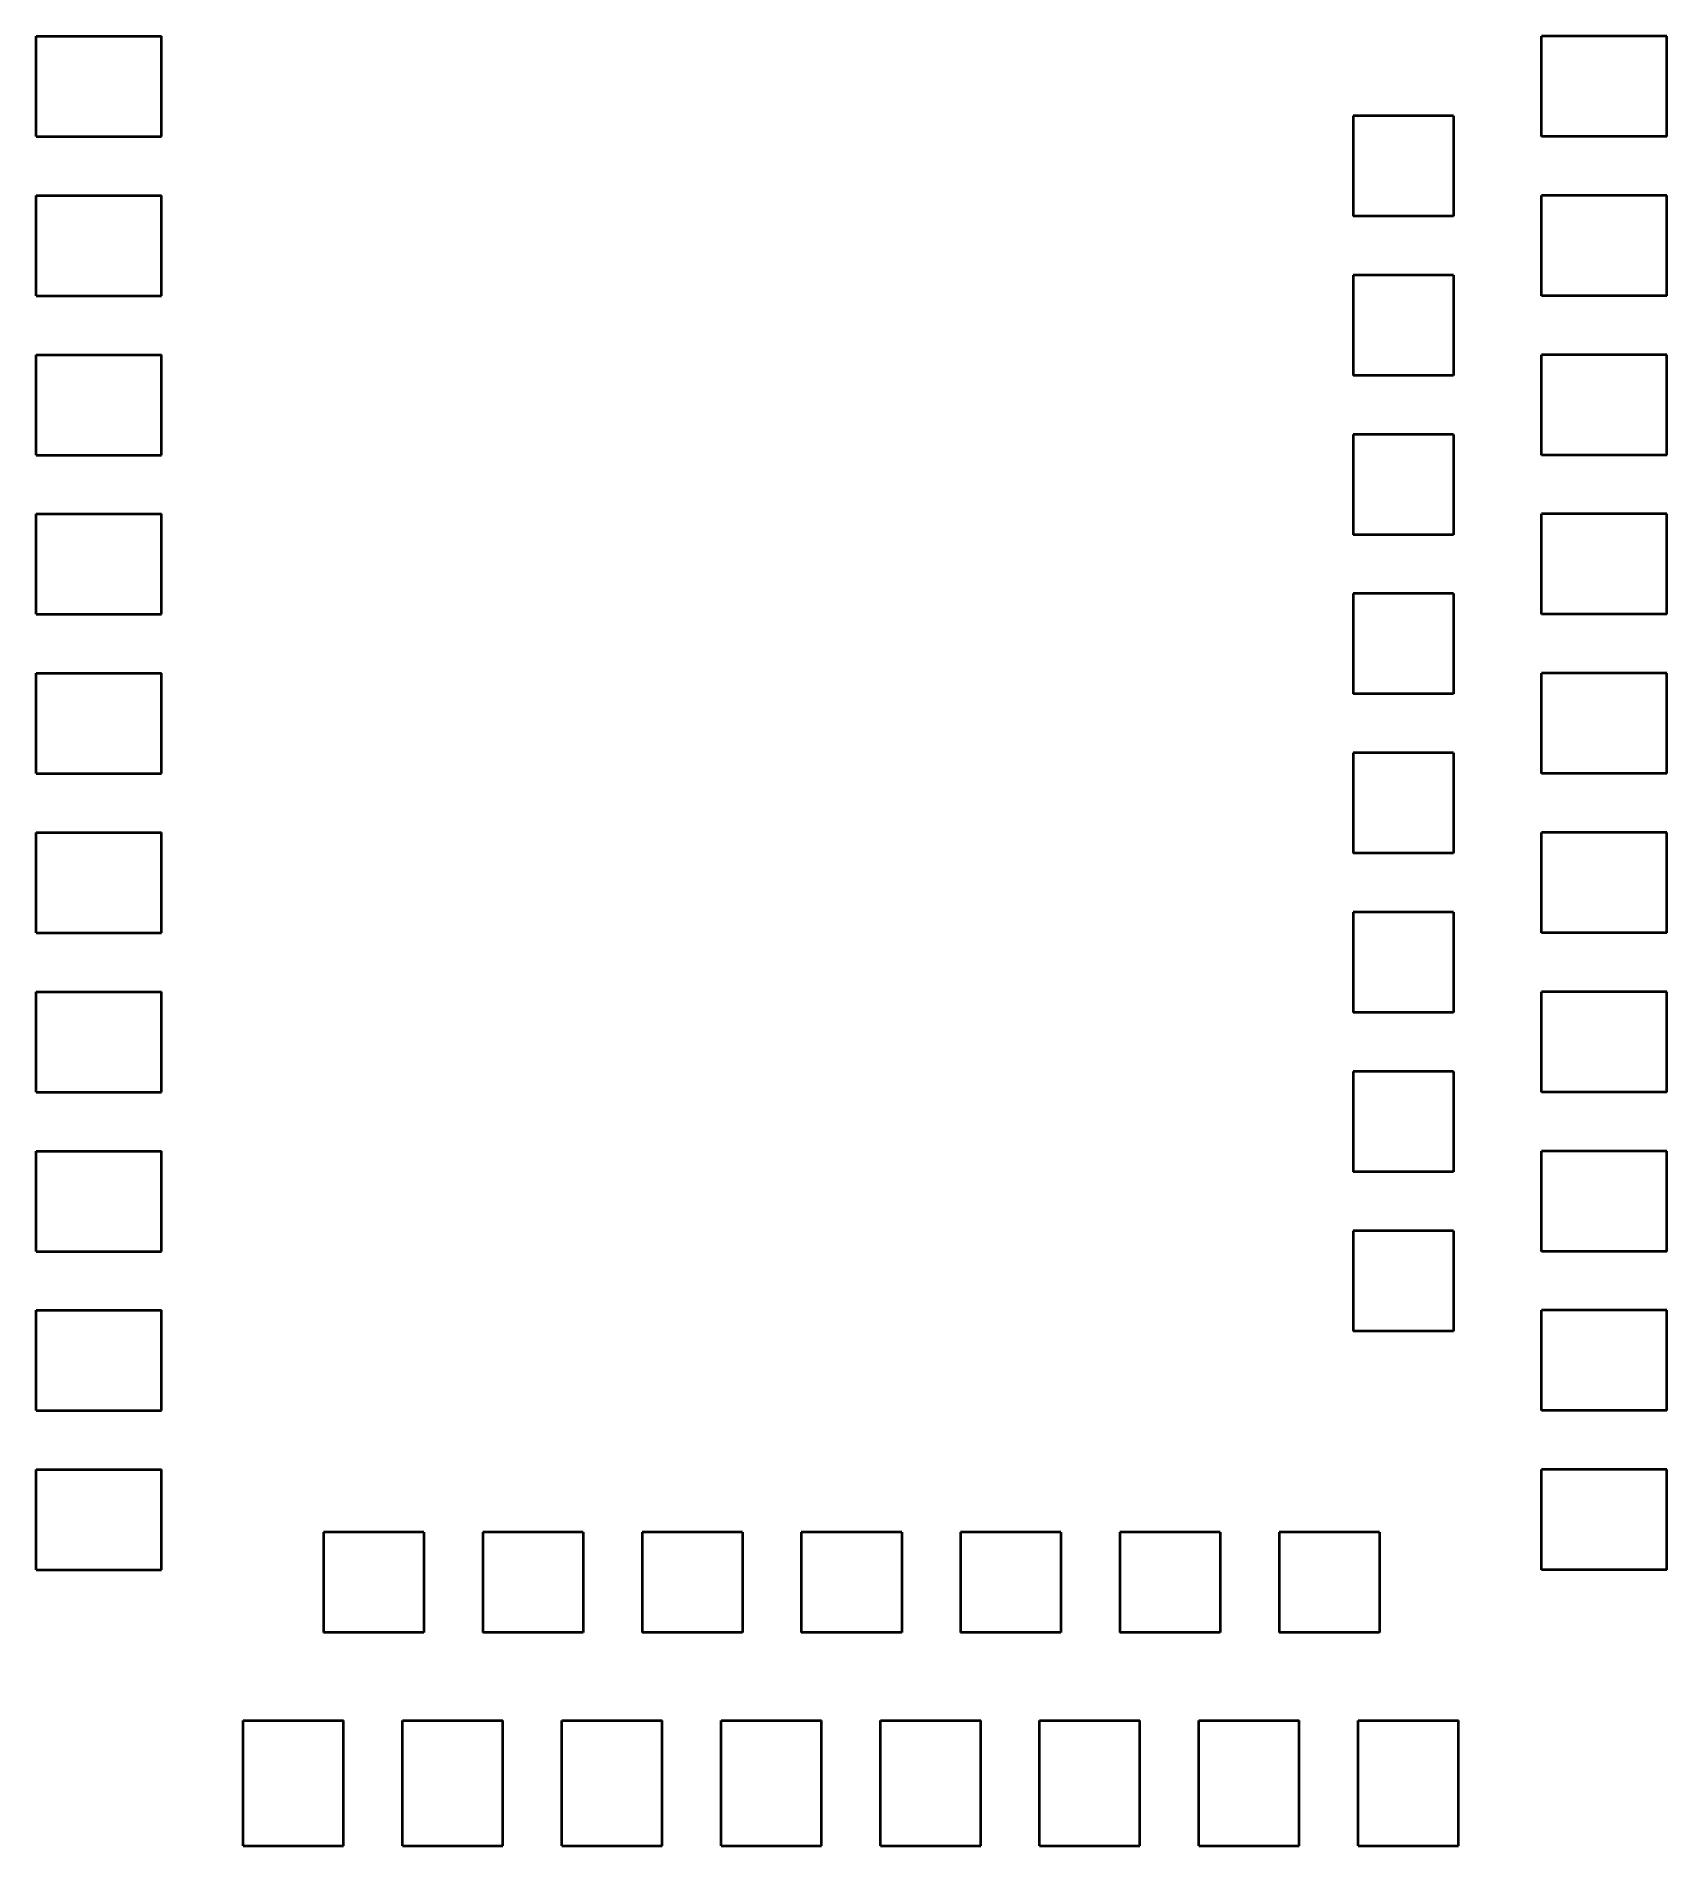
# Model space of a CAD drawing. Header units: millimetres. Extents: x -6.5 to 6.5, y -9 to 5.4.
import ezdxf

# ---------------------------------------------------------------- set-up
doc = ezdxf.new("R2010")
doc.units = ezdxf.units.MM
doc.layers.add('ModelSketch_Visible', color=7, linetype='Continuous', lineweight=40)

msp = doc.modelspace()

# ---------------------------------------------------------------- linework, layer by layer
at = {"layer": 'ModelSketch_Visible'}
for p, q in [((-6.5, 4.63), (-6.5, 5.43)), ((-6.5, 5.43), (-5.5, 5.43)), ((-5.5, 4.63), (-5.5, 5.43)), ((5.5, 4.63), (5.5, 5.43)), ((6.5, 5.43), (5.5, 5.43)), ((6.5, 4.63), (6.5, 5.43)), ((4.8, 4.795), (4, 4.795)), ((4, 4.795), (4, 3.995)), ((4.8, 4.795), (4.8, 3.995)), ((-6.5, 4.63), (-5.5, 4.63)), ((6.5, 4.63), (5.5, 4.63)), ((-6.5, 3.36), (-6.5, 4.16)), ((-6.5, 4.16), (-5.5, 4.16)), ((-5.5, 3.36), (-5.5, 4.16)), ((6.5, 4.16), (5.5, 4.16)), ((5.5, 3.36), (5.5, 4.16)), ((6.5, 3.36), (6.5, 4.16)), ((4.8, 3.995), (4, 3.995)), ((4.8, 3.525), (4, 3.525)), ((4, 3.525), (4, 2.725)), ((4.8, 3.525), (4.8, 2.725)), ((-6.5, 3.36), (-5.5, 3.36)), ((6.5, 3.36), (5.5, 3.36)), ((-6.5, 2.09), (-6.5, 2.89)), ((-6.5, 2.89), (-5.5, 2.89)), ((-5.5, 2.09), (-5.5, 2.89)), ((6.5, 2.89), (5.5, 2.89)), ((5.5, 2.09), (5.5, 2.89)), ((6.5, 2.09), (6.5, 2.89)), ((4.8, 2.725), (4, 2.725)), ((4, 2.255), (4, 1.455)), ((4.8, 2.255), (4, 2.255)), ((4.8, 2.255), (4.8, 1.455)), ((-6.5, 2.09), (-5.5, 2.09)), ((6.5, 2.09), (5.5, 2.09)), ((-6.5, 0.82), (-6.5, 1.62)), ((-6.5, 1.62), (-5.5, 1.62)), ((-5.5, 0.82), (-5.5, 1.62)), ((5.5, 0.82), (5.5, 1.62)), ((6.5, 1.62), (5.5, 1.62)), ((6.5, 0.82), (6.5, 1.62)), ((4.8, 1.455), (4, 1.455)), ((4.8, 0.985), (4, 0.985)), ((4, 0.985), (4, 0.185)), ((4.8, 0.985), (4.8, 0.185)), ((-6.5, 0.82), (-5.5, 0.82)), ((6.5, 0.82), (5.5, 0.82)), ((-6.5, 0.35), (-5.5, 0.35)), ((-6.5, -0.45), (-6.5, 0.35)), ((-5.5, -0.45), (-5.5, 0.35)), ((5.5, -0.45), (5.5, 0.35)), ((6.5, 0.35), (5.5, 0.35)), ((6.5, -0.45), (6.5, 0.35)), ((4.8, 0.185), (4, 0.185)), ((4.8, -0.285), (4, -0.285)), ((4, -0.285), (4, -1.085)), ((4.8, -0.285), (4.8, -1.085)), ((-6.5, -0.45), (-5.5, -0.45)), ((6.5, -0.45), (5.5, -0.45)), ((-6.5, -0.92), (-5.5, -0.92)), ((-6.5, -1.72), (-6.5, -0.92)), ((-5.5, -1.72), (-5.5, -0.92)), ((6.5, -0.92), (5.5, -0.92)), ((5.5, -1.72), (5.5, -0.92)), ((6.5, -1.72), (6.5, -0.92)), ((4.8, -1.085), (4, -1.085)), ((4.8, -1.555), (4, -1.555)), ((4, -1.555), (4, -2.355)), ((4.8, -1.555), (4.8, -2.355)), ((-6.5, -1.72), (-5.5, -1.72)), ((6.5, -1.72), (5.5, -1.72)), ((-6.5, -2.19), (-5.5, -2.19)), ((-6.5, -2.99), (-6.5, -2.19)), ((-5.5, -2.99), (-5.5, -2.19)), ((6.5, -2.19), (5.5, -2.19)), ((5.5, -2.99), (5.5, -2.19)), ((6.5, -2.99), (6.5, -2.19)), ((4.8, -2.355), (4, -2.355)), ((4, -2.825), (4, -3.625)), ((4.8, -2.825), (4, -2.825)), ((4.8, -2.825), (4.8, -3.625)), ((-6.5, -2.99), (-5.5, -2.99)), ((6.5, -2.99), (5.5, -2.99)), ((-6.5, -4.26), (-6.5, -3.46)), ((-6.5, -3.46), (-5.5, -3.46)), ((-5.5, -4.26), (-5.5, -3.46)), ((6.5, -3.46), (5.5, -3.46)), ((5.5, -4.26), (5.5, -3.46)), ((6.5, -4.26), (6.5, -3.46)), ((4.8, -3.625), (4, -3.625)), ((4.8, -4.095), (4, -4.095)), ((4, -4.095), (4, -4.895)), ((4.8, -4.095), (4.8, -4.895)), ((-6.5, -4.26), (-5.5, -4.26)), ((6.5, -4.26), (5.5, -4.26)), ((-6.5, -4.73), (-5.5, -4.73)), ((-6.5, -5.53), (-6.5, -4.73)), ((-5.5, -5.53), (-5.5, -4.73)), ((5.5, -5.53), (5.5, -4.73)), ((6.5, -4.73), (5.5, -4.73)), ((6.5, -5.53), (6.5, -4.73)), ((4.8, -4.895), (4, -4.895)), ((-6.5, -5.53), (-5.5, -5.53)), ((6.5, -5.53), (5.5, -5.53)), ((-6.5, -6.8), (-6.5, -6)), ((-6.5, -6), (-5.5, -6)), ((-5.5, -6.8), (-5.5, -6)), ((5.5, -6.8), (5.5, -6)), ((6.5, -6), (5.5, -6)), ((6.5, -6.8), (6.5, -6)), ((-3.41, -6.5), (-4.21, -6.5)), ((-4.21, -6.5), (-4.21, -7.3)), ((-3.41, -6.5), (-3.41, -7.3)), ((-2.14, -6.5), (-2.94, -6.5)), ((-2.94, -6.5), (-2.94, -7.3)), ((-2.14, -6.5), (-2.14, -7.3)), ((-0.87, -6.5), (-1.67, -6.5)), ((-1.67, -6.5), (-1.67, -7.3)), ((-0.87, -6.5), (-0.87, -7.3)), ((0.4, -6.5), (-0.4, -6.5)), ((-0.4, -6.5), (-0.4, -7.3)), ((0.4, -6.5), (0.4, -7.3)), ((0.87, -6.5), (0.87, -7.3)), ((1.67, -6.5), (0.87, -6.5)), ((1.67, -6.5), (1.67, -7.3)), ((2.14, -6.5), (2.14, -7.3)), ((2.94, -6.5), (2.14, -6.5)), ((2.94, -6.5), (2.94, -7.3)), ((3.41, -6.5), (3.41, -7.3)), ((4.21, -6.5), (3.41, -6.5)), ((4.21, -6.5), (4.21, -7.3)), ((-6.5, -6.8), (-5.5, -6.8)), ((6.5, -6.8), (5.5, -6.8)), ((-3.41, -7.3), (-4.21, -7.3)), ((-2.14, -7.3), (-2.94, -7.3)), ((-0.87, -7.3), (-1.67, -7.3)), ((0.4, -7.3), (-0.4, -7.3)), ((1.67, -7.3), (0.87, -7.3)), ((2.94, -7.3), (2.14, -7.3)), ((4.21, -7.3), (3.41, -7.3)), ((-4.85, -8), (-4.05, -8)), ((-4.85, -9), (-4.85, -8)), ((-4.05, -9), (-4.05, -8)), ((-3.58, -9), (-3.58, -8)), ((-3.58, -8), (-2.78, -8)), ((-2.78, -9), (-2.78, -8)), ((-2.31, -9), (-2.31, -8)), ((-2.31, -8), (-1.51, -8)), ((-1.51, -9), (-1.51, -8)), ((-1.04, -8), (-0.24, -8)), ((-1.04, -9), (-1.04, -8)), ((-0.24, -9), (-0.24, -8)), ((0.23, -9), (0.23, -8)), ((0.23, -8), (1.03, -8)), ((1.03, -9), (1.03, -8)), ((1.5, -8), (2.3, -8)), ((1.5, -9), (1.5, -8)), ((2.3, -9), (2.3, -8)), ((2.77, -9), (2.77, -8)), ((2.77, -8), (3.57, -8)), ((3.57, -9), (3.57, -8)), ((4.04, -9), (4.04, -8)), ((4.04, -8), (4.84, -8)), ((4.84, -9), (4.84, -8)), ((-4.85, -9), (-4.05, -9)), ((-3.58, -9), (-2.78, -9)), ((-2.31, -9), (-1.51, -9)), ((-1.04, -9), (-0.24, -9)), ((0.23, -9), (1.03, -9)), ((1.5, -9), (2.3, -9)), ((2.77, -9), (3.57, -9)), ((4.04, -9), (4.84, -9))]:
    msp.add_line(p, q, dxfattribs=at)

doc.saveas('drawing.dxf')
